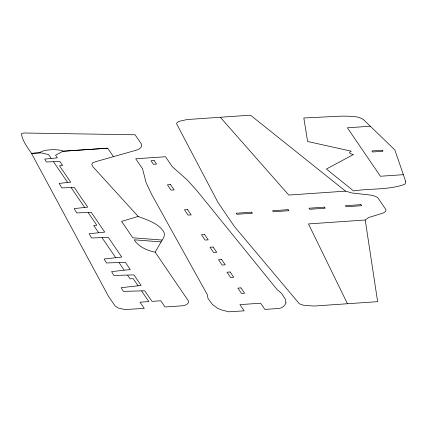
<?xml version="1.0" encoding="UTF-8"?>
<svg xmlns="http://www.w3.org/2000/svg" width="427" height="427" viewBox="0 0 427 427"><rect width="100%" height="100%" fill="white"/><g stroke="black" fill="none" stroke-linecap="round" stroke-linejoin="round"><path stroke-width="0.64" d="M107.684 148.196L62.924 151.275L55.563 155.231L57.362 157.862L44.68 159.074L46.415 161.988L59.78 161.417L62.598 165.548L59.492 165.761L70.674 182.158L59.139 183.391L61.814 187.891L74.303 187.485L87.695 207.127L74.133 208.606L76.689 212.902L91.33 212.454L104.722 232.096L89.094 233.772L91.586 237.956L108.357 237.423L121.748 257.065L104.103 259.008L106.446 262.952L125.383 262.392L130.262 269.549L111.607 271.625L113.876 275.447L133.891 274.876L141.113 285.466L121.172 287.707L123.35 291.374L144.742 290.792L151.964 301.377L160.765 300.773L165.003 306.986L182.462 305.785C184.774 305.486 187.688 304.648 188.558 302.236L188.387 300.902L155.15 252.16L162.185 240.065A67.824 23.085 0.7 0 0 164.101 232.528C158.897 223.22 147.422 220.113 138.177 216.441L92.67 166.471L91.784 164.47L92.696 162.826L95.974 161.598L137.238 149.904L139.458 148.82L140.905 147.486L141.721 145.922L141.422 144.07L135.092 134.788L24.488 133.005A3.581 1.217 0.8 0 0 21.371 133.79C22.642 141.15 27.301 147.336 31.513 153.314L40.666 152.701L40.325 152.199L42.081 151.339A15.276 5.193 0.8 0 1 50.327 149.797A15.276 5.193 0.8 0 1 59.865 150.149L62.582 150.704L62.924 151.206L107.684 148.196L113.433 156.629M365.229 220.012L368.709 217.498L380.201 213.959A13.787 4.692 0.7 0 0 385.586 209.134L378.247 198.374A13.787 4.692 0.7 0 0 367.06 194.691L351.992 192.983L345.544 191.147L250.478 115.178L187.005 119.549L178.651 121.455L176.863 122.939L176.559 123.718L217.973 202.43L234.391 226.513L299.22 303.608L300.507 304.28L304.072 305.396L314.165 306.036L377.633 301.665L365.229 220.012L308.47 223.919L347.455 303.741M138.177 216.441L121.604 221.383L132.781 237.78L162.185 240.065M370.326 126.232L347.391 127.812L380.425 176.255L403.36 174.68M345.544 191.147L288.785 195.054L220.3 117.254M161.118 241.906L134.169 239.809C138.748 246.886 147.123 250.59 155.15 252.16M51.144 158.294L48.609 154.574L40.666 152.807L31.507 153.437L108.303 296.012L115.076 305.945L118.343 308.038L124.78 309.538L144.289 308.417L140.051 302.199L148.858 301.59L141.636 291.006M53.567 161.844L67.567 182.372M71.197 187.699L84.589 207.341M88.224 212.667L96.79 225.232L93.684 225.445L98.509 232.523M138.006 285.679L133.208 278.644L130.102 278.858L127.678 275.303M102.138 237.85L115.536 257.492M119.165 262.818L124.043 269.976M405.65 181.331L405.607 183.044L404.588 184.341C388.346 190.228 370.412 188.216 353.567 190.933L326.393 169.039L353.487 154.478L352.131 154.179A5.22 1.777 0.7 0 1 350.428 151.681L351.234 151.179L307.611 141.486L303.821 117.98L341.333 116.144L348.608 116.208L356.865 116.907L361.477 118.322L363.745 119.875L394.297 149.386L395.023 150.453L405.65 181.331M285.957 302.844C284.958 305.876 281.751 308.379 278.489 308.486L264.863 309.426L260.625 303.207L239.91 304.638L244.148 310.851L228.696 311.801L221.394 309.879L217.674 308.379L212.31 304.376L208.008 298.404L207.239 294.534L151.729 194.552L146.162 182.857L142.517 168.761L135.711 158.78L165.5 156.736L172.3 166.711L187.352 180.029L197.509 191.397L277.214 289.719L281.553 293.344L285.417 299.343L285.957 302.844M154.115 160.515L151.003 160.728L153.426 164.283L156.533 164.069L154.115 160.515M382.256 150.213L371.896 150.928L372.622 151.991L382.982 151.281L382.256 150.213M170.533 184.597L167.427 184.811L171.056 190.138L174.163 189.924L170.533 184.597M187.554 209.566L184.448 209.78L188.083 215.107L191.189 214.893L187.554 209.566M251.711 212.155L236.174 213.222L236.9 214.29L252.437 213.222L251.711 212.155M288.113 209.652L272.575 210.719L273.307 211.787L288.839 210.714L288.113 209.652M324.515 207.148L308.983 208.216L309.708 209.278L325.246 208.211L324.515 207.148M360.922 204.64L345.384 205.713L346.11 206.775L361.648 205.707L360.922 204.64M204.581 234.535L201.475 234.749L205.109 240.075L208.216 239.862L204.581 234.535M213.094 247.019L209.988 247.233L213.623 252.56L216.729 252.346L213.094 247.019M221.608 259.504L218.501 259.717L222.131 265.044L225.242 264.831L221.608 259.504M230.121 271.988L227.015 272.202L230.644 277.529L233.75 277.315L230.121 271.988M240.972 287.899L237.866 288.113L241.495 293.445L244.607 293.232L240.972 287.899"/></g></svg>
